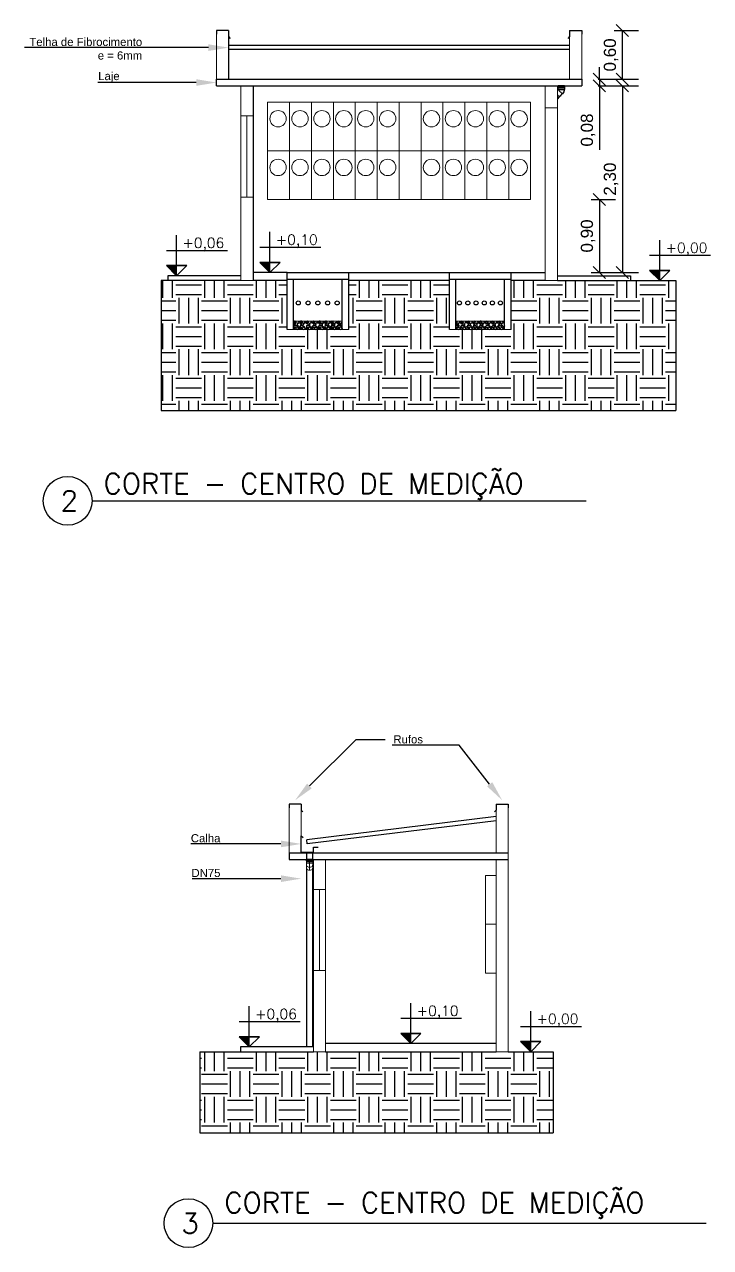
# Model space of a CAD drawing. Extents: x 0 to 11638, y -6007 to 0.
# Drawn here: x 10151.47 to 10159.92, y -5650.86 to -5635.79 of the extents above; entities that cross this region are included whole.
import ezdxf
from ezdxf import colors
from ezdxf.entities.mleader import LeaderData, LeaderLine
from ezdxf.math import Vec2, Vec3

# ---------------------------------------------------------------- set-up
doc = ezdxf.new("R2010")
doc.units = 0
doc.linetypes.add('DASHED', pattern=[0.25, 0.125, -0.125])
doc.layers.get('0').update_dxf_attribs({"linetype": 'CONTINUOUS'})
doc.layers.get('Defpoints').update_dxf_attribs({"linetype": 'CONTINUOUS'})
for name, color, linetype, lineweight in [('ARQ - Alvenaria Alta', 251, 'CONTINUOUS', 13), ('ARQ - Alvenaria Média-Baixa', 252, 'CONTINUOUS', 20), ('ARQ - Desnível', 8, 'CONTINUOUS', 20), ('ARQ - Esquadrias', 1, 'CONTINUOUS', 9), ('Elétrica', 30, 'CONTINUOUS', 20), ('Estrutural - Lajes', 6, 'CONTINUOUS', 30), ('Hidrossanitário - Água Pluvial', 4, 'CONTINUOUS', 9)]:
    doc.layers.add(name, color=color, linetype=linetype, lineweight=lineweight)
for name, color, linetype in [('ARQ - Cobertura', 253, 'CONTINUOUS'), ('ARQ - Cotas', 1, 'CONTINUOUS'), ('ARQ - Desnível Terreno', 14, 'CONTINUOUS')]:
    doc.layers.add(name, color=color, linetype=linetype)
doc.styles.add('ROMANS', font='romans.shx', dxfattribs={"height": 0.3})
doc.styles.get("Standard").update_dxf_attribs({"font": 'arial.ttf', "height": 0.15})
doc.dimstyles.get("Standard").update_dxf_attribs({"dimtxt": 0.1, "dimasz": 0.15, "dimexe": 0.2, "dimexo": 0.2, "dimgap": 0.05, "dimtad": 1, "dimzin": 0, "dimtxsty": 'STANDARD', "dimblk": 'OBLIQUE', "dimcen": 0.5, "dimclrd": 256, "dimclre": 256, "dimclrt": 256, "dimadec": 0, "dimazin": 0, "dimtfac": 1, "dimtmove": 0, "dimatfit": 3, "dimfxl": 0.1, "dimfxlon": 1, "dimtfillclr": 256, "dimtolj": 1, "dimtzin": 0, "dimlwd": -1, "dimarcsym": 0})
pattern_1 = [(228.0127875, (-194.143503, -10.485946), (-0.609600000048, -0.6857999999575), [0.0102516432, -1.0149145092]), (184.969741, (-194.150361, -10.4935662), (0.9143999996382, 0.0762000043409), [0.0175921416, -1.7416214668]), (132.5104471, (-194.167887, -10.49509), (0.7620000003218, -0.8381999997074), [0.0124044456, -1.2280416838]), (267.273689, (-194.197605, -10.5141402), (0.0762000001596, 1.523999999992), [0.0160201356, -1.58599312277]), (292.83365418, (-194.198367, -10.5301422), (-0.3810000000319, 0.9143999999867), [0.015709011, -1.55519423236]), (357.273689, (-194.192271, -10.5446202), (-1.523999999992, 0.0762000001596), [0.0160201356, -1.58599312277]), (37.69424047, (-194.176269, -10.5453822), (-0.9905999999561, -0.762000000057), [0.0211858098, -2.09739345943]), (72.25532837, (-194.159505, -10.5324282), (0.5334000001434, 1.6763999999544), [0.0200015856, -1.98015769806]), (121.42956562, (-194.153409, -10.5133782), (-0.6096000000865, 0.9905999999468), [0.01607439, -1.59136637096]), (175.2363583, (-194.161791, -10.499662), (0.838199999988, -0.0762000001317), [0.0183513984, -0.8992181085]), (222.3974378, (-194.180079, -10.4981382), (-0.91439999997074, -0.8382000000319), [0.0237323376, -2.34950317537]), (138.81407483, (-194.122167, -10.514902), (-0.533399999968, 0.457200000037), [0.0081001362, -0.80191697473]), (171.4692344, (-194.128263, -10.509568), (0.9906000000267, -0.1523999998271), [0.0154104594, -1.5256391699]), (225, (-194.143503, -10.50728), (0, -0.0762), [0.0107762802, -0.09698679325]), (203.19859051, (-194.148837, -10.498138), (0.38100000001, 0.152399999973), [0.0058032396, -0.57451867107]), (291.80140949, (-194.154171, -10.500424), (-0.076200000016, 0.228599999995), [0.0082069686, -0.4021425897]), (30.96375653, (-194.151123, -10.508044), (0.228600000006, 0.152399999992), [0.0133295898, -0.4309889446]), (161.56505118, (-194.139693, -10.501186), (0.152400000004, -0.07619999999), [0.0096386142, -0.2313269435]), (16.389540334, (-194.198367, -10.500424), (0.762, 0.2286), [0.01350264, -1.3367648002]), (70.34617594, (-194.185413, -10.496614), (-0.3048000000279, -0.8381999999901), [0.0113279682, -1.12146647035]), (293.19859051, (-194.139693, -10.485946), (-0.152399999973, 0.381000000011), [0.011606403, -0.56871550767]), (343.61045967, (-194.135121, -10.496614), (-0.762000000016, 0.2285999999467), [0.01350264, -1.3367648002]), (339.44395478, (-194.198367, -10.547668), (-0.381, 0.1524), [0.013021056, -0.6380320294]), (294.7751406, (-194.186175, -10.55224), (-0.3810000004535, 0.8381999997938), [0.0109101636, -1.0801078014]), (66.80140949, (-194.138931, -10.562146), (0.152399999976, 0.38100000001), [0.011606403, -0.56871550767]), (17.35402464, (-194.134359, -10.551478), (-0.9905999999803, -0.304800000064), [0.0127734822, -1.2645712794]), (69.44395478, (-194.176269, -10.562146), (-0.1524000000027, -0.380999999999), [0.006510528, -0.6445425574]), (101.30993247, (-194.143503, -10.562146), (-0.0762, 0.3048), [0.003885438, -0.38465984894]), (165.96375653, (-194.144265, -10.558336), (0.2286, -0.0762), [0.015709011, -0.29847163767]), (186.00900596, (-194.159505, -10.554526), (0.761999999996, 0.0762000000399), [0.01455801, -1.4412409459]), (303.69006753, (-194.151123, -10.514902), (-0.07620000001, 0.152399999995), [0.0109897164, -0.2637532908]), (353.15722659, (-194.145027, -10.5240462), (1.295400000008, -0.1523999999322), [0.0191867028, -1.89948027195]), (60.9453959, (-194.125977, -10.526332), (-0.3048000000084, -0.533399999995), [0.0078452472, -0.77668176954]), (90, (-194.12217, -10.519474), (-0.0762, 0.0762), [0.004572, -0.071628]), (120.25643716, (-194.161029, -10.55224), (0.3047999999627, -0.5334000000213), [0.0105860088, -1.0480182232]), (48.0127875, (-194.166363, -10.543096), (0.6096000000503, 0.6857999999553), [0.0205032864, -1.004662866]), (0, (-194.15265, -10.527856), (0.0762, 0.0762), [0.019812, -0.056388]), (325.3048465, (-194.132835, -10.527856), (0.7620000002886, -0.5333999995876), [0.0120482868, -1.1927795017]), (254.0546041, (-194.122929, -10.534714), (-0.076199999995, -0.304800000001), [0.0110948724, -0.54364950116]), (207.64597536, (-194.125977, -10.5453822), (-1.4478000000532, -0.7619999998989), [0.018064353, -1.7883739327]), (175.42607874, (-194.141979, -10.5537642), (-0.9906, 0.0762), [0.0191108838, -1.8919753937])]

# ---------------------------------------------------------------- blocks, each defined once
blk = doc.blocks.new('_Oblique')
at = {"layer": 'ARQ - Esquadrias', "color": 0, "lineweight": -2}
blk.add_line((-0.5, -0.5), (0.5, 0.5), dxfattribs=at)
blk = doc.blocks.new('*D1047')
at = {"layer": 'ARQ - Cotas', "lineweight": -2, "transparency": 16777216}
for p, q in [((10158.733, -5636.546), (10159.033, -5636.546)), ((10158.733, -5638.846), (10159.033, -5638.846))]:
    blk.add_line(p, q, dxfattribs=at)
at = {"layer": 'ARQ - Cotas', "transparency": 16777216}
blk.add_line((10158.833, -5636.546), (10158.833, -5638.846), dxfattribs=at)
at = {"layer": 'Defpoints', "color": 0, "lineweight": -2, "transparency": 16777216}
for p in [(10158.333, -5636.546), (10157.882, -5638.846), (10158.833, -5638.846)]:
    blk.add_point(p, dxfattribs=at)
at = {"layer": 'ARQ - Cotas', "transparency": 16777216, "xscale": 0.15, "yscale": 0.15, "zscale": 0.15}
for p, rotation in [((10158.833, -5636.546), 90), ((10158.833, -5638.846), 270)]:
    blk.add_blockref('_Oblique', p, dxfattribs=dict(at, rotation=rotation))
at = {"layer": 'ARQ - Cotas', "lineweight": -2, "transparency": 16777216, "insert": (10158.693, -5637.696), "char_height": 0.15, "attachment_point": 5, "rotation": 90}
blk.add_mtext('\\A1;2,30', dxfattribs=at)
blk = doc.blocks.new('*D1048')
at = {"layer": 'ARQ - Cotas', "lineweight": -2, "transparency": 16777216}
for p, q in [((10158.733, -5635.866), (10159.033, -5635.866)), ((10158.733, -5636.466), (10159.033, -5636.466))]:
    blk.add_line(p, q, dxfattribs=at)
at = {"layer": 'ARQ - Cotas', "transparency": 16777216}
blk.add_line((10158.833, -5636.466), (10158.833, -5635.866), dxfattribs=at)
at = {"layer": 'Defpoints', "color": 0, "lineweight": -2, "transparency": 16777216}
for p in [(10158.333, -5635.866), (10158.833, -5635.866), (10158.333, -5636.466)]:
    blk.add_point(p, dxfattribs=at)
at = {"layer": 'ARQ - Cotas', "transparency": 16777216, "xscale": 0.15, "yscale": 0.15, "zscale": 0.15}
for p, rotation in [((10158.833, -5635.866), 90), ((10158.833, -5636.466), 270)]:
    blk.add_blockref('_Oblique', p, dxfattribs=dict(at, rotation=rotation))
at = {"layer": 'ARQ - Cotas', "lineweight": -2, "transparency": 16777216, "insert": (10158.693, -5636.166), "char_height": 0.15, "attachment_point": 5, "rotation": 90}
blk.add_mtext('\\A1;0,60', dxfattribs=at)
blk = doc.blocks.new('*D1049')
at = {"layer": 'ARQ - Cotas', "transparency": 16777216}
for p, q in [((10158.55, -5636.466), (10158.55, -5636.316)), ((10158.55, -5636.466), (10158.55, -5636.546)), ((10158.55, -5636.546), (10158.55, -5637.336))]:
    blk.add_line(p, q, dxfattribs=at)
at = {"layer": 'ARQ - Cotas', "lineweight": -2, "transparency": 16777216}
for p, q in [((10158.533, -5636.466), (10158.75, -5636.466)), ((10158.533, -5636.546), (10158.75, -5636.546))]:
    blk.add_line(p, q, dxfattribs=at)
at = {"layer": 'Defpoints', "color": 0, "lineweight": -2, "transparency": 16777216}
for p in [(10158.333, -5636.466), (10158.333, -5636.546), (10158.55, -5636.546)]:
    blk.add_point(p, dxfattribs=at)
at = {"layer": 'ARQ - Cotas', "transparency": 16777216, "xscale": 0.15, "yscale": 0.15, "zscale": 0.15}
for p, rotation in [((10158.55, -5636.466), 270), ((10158.55, -5636.546), 90)]:
    blk.add_blockref('_Oblique', p, dxfattribs=dict(at, rotation=rotation))
at = {"layer": 'ARQ - Cotas', "lineweight": -2, "transparency": 16777216, "insert": (10158.41, -5637.091), "char_height": 0.15, "attachment_point": 5, "rotation": 90}
blk.add_mtext('\\A1;0,08', dxfattribs=at)
blk = doc.blocks.new('26210755_2D_LEFT')
for p, q in [((0, 61, 40), (0, 61, 0)), ((0, 61, 0), (0, 55, 0)), ((0, 61, -40), (0, 61, 0)), ((0, 61, 40), (0, 55, 40)), ((0, 61, -40), (0, 55, -40)), ((0, 55, 0), (0, 54, 0)), ((0, 55, 40), (0, 55, 0)), ((0, 55, -40), (0, 55, 0)), ((0, 55, -40), (0, 54, -44)), ((0, 55, 40), (0, 54, 44)), ((0, 54, 44), (0, 54, 0)), ((0, 54, 0), (0, 44, 0)), ((0, 54, -44), (0, 54, 0)), ((0, 54, 44), (0, 44, 44)), ((0, 54, -44), (0, 44, -44)), ((0, 44, -44), (0, 44, 0)), ((0, 44, 0), (0, 43, 0)), ((0, 44, 44), (0, 44, 0)), ((0, 43, -40), (0, 44, -44)), ((0, 43, 40), (0, 44, 44)), ((0, 43, 40), (0, 43, 0)), ((0, 43, 0), (0, 34, 0)), ((0, 43, -40), (0, 43, 0)), ((0, 43, 40), (0, 34, 40)), ((0, 43, -40), (0, 34, -40)), ((0, 34, -40), (0, 34, 0)), ((0, 34, 0), (0, 34, 0)), ((0, 34, 40), (0, 34, 0)), ((0, 34, 40), (0, 34, 0)), ((0, 34, 0), (0, 16, 0)), ((0, 34, -40), (0, 34, 0)), ((0, 34, -40), (0, 34, -40)), ((0, 34, 40), (0, 34, 40)), ((0, 34, 40), (0, 16, 40)), ((0, 34, -40), (0, 16, -40)), ((0, 16, -40), (0, 16, 0)), ((0, 16, 0), (0, 14, 0)), ((0, 16, 40), (0, 16, 0)), ((0, 14, -38), (0, 16, -40)), ((0, 14, 38), (0, 16, 40)), ((0, -49, -38), (0, -12, -38)), ((0, -12, 38), (0, -49, 38))]:
    blk.add_line(p, q)
at = {"extrusion": (1, 0, 0)}
for points, degree, knots in [([(0, 14, 0), (0, 14, -2), (0, 14, -6), (0, 14, -13), (0, 14, -18), (0, 14, -24), (0, 14, -28), (0, 14, -32), (0, 14, -35), (0, 14, -37), (0, 14, -38), (0, 14, -38), (0, 14, -38)], 3, [0, 0, 0, 0, 6.375909, 12.738395, 19.098862, 25.438224, 31.78174, 38.103708, 44.426141, 50.688957, 56.965338, 59.196132, 59.196132, 59.196132, 59.196132]), ([(0, 14, 38), (0, 14, 38), (0, 14, 38), (0, 14, 37), (0, 14, 35), (0, 14, 32), (0, 14, 29), (0, 14, 24), (0, 14, 19), (0, 14, 13), (0, 14, 6), (0, 14, 2), (0, 14, 0)], 3, [59.6038, 59.6038, 59.6038, 59.6038, 61.466065, 67.662963, 73.928161, 80.315674, 86.704161, 93.102824, 99.501144, 105.929802, 112.360299, 118.799122, 118.799122, 118.799122, 118.799122]), ([(0, -12, -38), (0, -8, -38), (0, -3, -38), (0, 2, -38), (0, 8, -38), (0, 13, -38), (0, 14, -38)], 1, [0, 0, 5.659561, 11.337109, 17.033466, 22.700281, 28.391819, 29.104071, 29.104071]), ([(0, 14, 38), (0, 9, 38), (0, 3, 38), (0, -2, 38), (0, -7, 38), (0, -11, 38), (0, -12, 38)], 1, [0, 0, 5.669409, 11.353308, 17.047994, 22.713964, 28.408301, 29.104045, 29.104045]), ([(0, -38, 0), (0, -38, -8), (0, -34, -24), (0, -23, -36), (0, -15, -38), (0, -12, -38)], 3, [0, 0, 0, 0, 23.329613, 46.654023, 58.313392, 58.313392, 58.313392, 58.313392]), ([(0, -12, 38), (0, -15, 38), (0, -23, 36), (0, -34, 24), (0, -38, 8), (0, -38, 0)], 3, [58.316872, 58.316872, 58.316872, 58.316872, 69.976241, 93.300651, 116.630264, 116.630264, 116.630264, 116.630264]), ([(0, -49, 38), (0, -51, 38), (0, -60, 36), (0, -72, 24), (0, -75, 8), (0, -75, 0)], 3, [58.326941, 58.326941, 58.326941, 58.326941, 69.992484, 93.322883, 116.653916, 116.653916, 116.653916, 116.653916]), ([(0, -75, 0), (0, -75, -8), (0, -72, -24), (0, -60, -36), (0, -51, -38), (0, -49, -38)], 3, [0, 0, 0, 0, 23.331032, 46.661432, 58.326974, 58.326974, 58.326974, 58.326974])]:
    blk.add_open_spline(points, degree=degree, knots=knots, dxfattribs=at)
blk.add_open_spline([(0, 14, 0), (0, 9, 0), (0, 0, 0), (0, -19, 0), (0, -31, 0), (0, -38, 0)], degree=3, knots=[0, 0, 0, 0, 13.994612, 28.714369, 57.858698, 57.858698, 57.858698, 57.858698])
blk.add_open_spline([(0, -38, 0), (0, -50, 0), (0, -63, 0), (0, -75, 0)], degree=3)
blk = doc.blocks.new('*D1059')
at = {"layer": 'ARQ - Cotas', "lineweight": -2, "transparency": 16777216}
for p, q in [((10158.45, -5637.946), (10158.75, -5637.946)), ((10158.45, -5638.846), (10158.75, -5638.846))]:
    blk.add_line(p, q, dxfattribs=at)
at = {"layer": 'ARQ - Cotas', "transparency": 16777216}
blk.add_line((10158.55, -5637.946), (10158.55, -5638.846), dxfattribs=at)
at = {"layer": 'Defpoints', "color": 0, "lineweight": -2, "transparency": 16777216}
for p in [(10156.083, -5637.946), (10156.083, -5638.846), (10158.55, -5638.846)]:
    blk.add_point(p, dxfattribs=at)
at = {"layer": 'ARQ - Cotas', "transparency": 16777216, "xscale": 0.15, "yscale": 0.15, "zscale": 0.15}
for p, rotation in [((10158.55, -5637.946), 90), ((10158.55, -5638.846), 270)]:
    blk.add_blockref('_Oblique', p, dxfattribs=dict(at, rotation=rotation))
at = {"layer": 'ARQ - Cotas', "lineweight": -2, "transparency": 16777216, "insert": (10158.41, -5638.396), "char_height": 0.15, "attachment_point": 5, "rotation": 90}
blk.add_mtext('\\A1;0,90', dxfattribs=at)

msp = doc.modelspace()

# ---------------------------------------------------------------- hatches: boundary and pattern name
at = {"layer": 'ARQ - Cotas', "lineweight": -2}
h = msp.add_hatch(color=256, dxfattribs=at)
h.dxf.hatch_style = 1
h.paths.add_polyline_path([(10153.342, -5638.761), (10153.217, -5638.761), (10153.342, -5638.886)])
h = msp.add_hatch(color=256, dxfattribs=at)
h.dxf.hatch_style = 1
h.paths.add_polyline_path([(10154.492, -5638.721), (10154.367, -5638.721), (10154.492, -5638.846)])
h = msp.add_hatch(color=256, dxfattribs=at)
h.dxf.hatch_style = 1
h.paths.add_polyline_path([(10159.294, -5638.821), (10159.169, -5638.821), (10159.294, -5638.946)])
h = msp.add_hatch(color=256, dxfattribs=at)
h.dxf.hatch_style = 1
h.paths.add_polyline_path([(10154.237, -5648.259), (10154.112, -5648.259), (10154.237, -5648.384)])
h = msp.add_hatch(color=256, dxfattribs=at)
h.dxf.hatch_style = 1
h.paths.add_polyline_path([(10156.227, -5648.219), (10156.102, -5648.219), (10156.227, -5648.344)])
h = msp.add_hatch(color=256, dxfattribs=at)
h.dxf.hatch_style = 1
h.paths.add_polyline_path([(10157.704, -5648.319), (10157.579, -5648.319), (10157.704, -5648.444)])
at = {"layer": 'ARQ - Desnível Terreno', "lineweight": -2}
h = msp.add_hatch(dxfattribs=at)
h.set_pattern_fill('EARTH', color=256, scale=0.05)
h.paths.add_polyline_path([(10159.492, -5638.946), (10158.032, -5638.946), (10157.882, -5638.946), (10157.463, -5638.946), (10157.463, -5639.546), (10156.703, -5639.546), (10156.703, -5638.946), (10155.462, -5638.946), (10155.462, -5639.546), (10154.702, -5639.546), (10154.702, -5638.946), (10154.283, -5638.946), (10154.133, -5638.946), (10153.15, -5638.946), (10153.15, -5640.546), (10159.492, -5640.546)])
h = msp.add_hatch(dxfattribs=at)
h.set_pattern_fill('GRAVEL', color=256, scale=0.003)
h.set_pattern_definition(pattern_1)
h.paths.add_polyline_path([(10155.382, -5639.446), (10154.782, -5639.446), (10154.782, -5639.546), (10155.382, -5639.546)])
h = msp.add_hatch(dxfattribs=at)
h.set_pattern_fill('GRAVEL', color=256, scale=0.003)
h.set_pattern_definition(pattern_1)
h.paths.add_polyline_path([(10157.383, -5639.446), (10156.783, -5639.446), (10156.783, -5639.546), (10157.383, -5639.546)])
h = msp.add_hatch(dxfattribs=at)
h.set_pattern_fill('EARTH', color=256, scale=0.05)
h.paths.add_polyline_path([(10157.982, -5648.444), (10157.427, -5648.444), (10157.277, -5648.444), (10155.177, -5648.444), (10155.027, -5648.444), (10153.627, -5648.444), (10153.627, -5649.444), (10157.982, -5649.444)])

# ---------------------------------------------------------------- linework, layer by layer
at = {"lineweight": -2}
for p, q in [((10152.3, -5641.658), (10158.386, -5641.658)), ((10153.788, -5650.555), (10159.864, -5650.555))]:
    msp.add_line(p, q, dxfattribs=at)
for centre in [(10152, -5641.658), (10153.488, -5650.555)]:
    msp.add_circle(centre, 0.3, dxfattribs=at)
at = {"layer": 'ARQ - Alvenaria Alta', "linetype": 'Continuous'}
for p, q in [((10153.833, -5635.866), (10153.833, -5636.466)), ((10153.833, -5635.866), (10153.983, -5635.866)), ((10153.833, -5635.866), (10153.983, -5635.866)), ((10153.983, -5635.866), (10153.833, -5635.866)), ((10158.183, -5635.866), (10158.183, -5636.466)), ((10158.183, -5635.866), (10158.333, -5635.866)), ((10158.183, -5635.866), (10158.333, -5635.866)), ((10158.333, -5635.866), (10158.333, -5636.466)), ((10154.133, -5636.546), (10154.133, -5638.946)), ((10157.882, -5636.546), (10157.882, -5638.946)), ((10158.032, -5636.546), (10158.032, -5638.946)), ((10154.133, -5638.946), (10154.283, -5638.946)), ((10157.882, -5638.946), (10158.032, -5638.946)), ((10154.727, -5645.394), (10154.727, -5645.994)), ((10154.727, -5645.394), (10154.877, -5645.394)), ((10154.877, -5645.394), (10154.727, -5645.394)), ((10154.877, -5645.394), (10154.877, -5645.994)), ((10157.277, -5645.394), (10157.277, -5645.994)), ((10157.277, -5645.394), (10157.427, -5645.394)), ((10157.427, -5645.394), (10157.427, -5648.444)), ((10155.027, -5646.074), (10155.027, -5648.444)), ((10155.177, -5646.074), (10155.177, -5648.444)), ((10157.277, -5646.074), (10157.277, -5648.444)), ((10155.027, -5648.444), (10155.177, -5648.444)), ((10157.277, -5648.444), (10157.427, -5648.444))]:
    msp.add_line(p, q, dxfattribs=at)
at = {"layer": 'ARQ - Alvenaria Alta', "lineweight": -2}
for p, q in [((10153.983, -5635.866), (10153.983, -5636.051)), ((10153.983, -5636.051), (10153.983, -5636.466)), ((10154.283, -5636.546), (10154.283, -5638.946))]:
    msp.add_line(p, q, dxfattribs=at)
at = {"layer": 'ARQ - Alvenaria Média-Baixa', "lineweight": -2}
for p, q in [((10154.702, -5639.546), (10154.702, -5638.846)), ((10154.702, -5638.846), (10155.462, -5638.846)), ((10155.462, -5639.546), (10155.462, -5638.846)), ((10156.703, -5639.546), (10156.703, -5638.846)), ((10156.703, -5638.846), (10157.463, -5638.846)), ((10157.463, -5639.546), (10157.463, -5638.846)), ((10154.702, -5638.926), (10155.462, -5638.926)), ((10154.782, -5639.546), (10154.782, -5638.926)), ((10155.382, -5639.546), (10155.382, -5638.926)), ((10156.703, -5638.926), (10157.463, -5638.926)), ((10156.783, -5639.546), (10156.783, -5638.926)), ((10157.383, -5639.546), (10157.383, -5638.926))]:
    msp.add_line(p, q, dxfattribs=at)
at = {"layer": 'ARQ - Alvenaria Média-Baixa', "linetype": 'Continuous'}
for p, q in [((10154.782, -5639.446), (10155.382, -5639.446)), ((10156.783, -5639.446), (10157.383, -5639.446)), ((10154.702, -5639.546), (10155.462, -5639.546)), ((10156.703, -5639.546), (10157.463, -5639.546))]:
    msp.add_line(p, q, dxfattribs=at)
at = {"layer": 'ARQ - Cobertura', "linetype": 'Continuous'}
for p, q in [((10158.183, -5636.05), (10153.983, -5636.05)), ((10158.183, -5636.1), (10153.983, -5636.1)), ((10157.277, -5645.547), (10154.946, -5645.834)), ((10157.277, -5645.598), (10154.952, -5645.884))]:
    msp.add_line(p, q, dxfattribs=at)
at = {"layer": 'ARQ - Cobertura', "lineweight": -2}
msp.add_line((10154.952, -5645.884), (10154.946, -5645.834), dxfattribs=at)
at = {"layer": 'ARQ - Cotas', "lineweight": -2}
for p, q in [((10153.342, -5638.511), (10153.342, -5638.386)), ((10154.492, -5638.471), (10154.492, -5638.346)), ((10153.342, -5638.636), (10153.342, -5638.511)), ((10154.367, -5638.533), (10155.117, -5638.533)), ((10154.492, -5638.596), (10154.492, -5638.471)), ((10159.294, -5638.571), (10159.294, -5638.446)), ((10153.217, -5638.573), (10153.967, -5638.573)), ((10153.342, -5638.761), (10153.342, -5638.636)), ((10154.492, -5638.721), (10154.492, -5638.596)), ((10159.169, -5638.633), (10159.919, -5638.633)), ((10159.294, -5638.696), (10159.294, -5638.571)), ((10159.294, -5638.821), (10159.294, -5638.696)), ((10153.467, -5638.761), (10153.217, -5638.761)), ((10153.217, -5638.761), (10153.342, -5638.886)), ((10153.342, -5638.886), (10153.342, -5638.761)), ((10153.342, -5638.761), (10153.467, -5638.761)), ((10153.467, -5638.761), (10153.342, -5638.886)), ((10154.617, -5638.721), (10154.367, -5638.721)), ((10154.367, -5638.721), (10154.492, -5638.846)), ((10154.492, -5638.846), (10154.492, -5638.721)), ((10154.492, -5638.721), (10154.617, -5638.721)), ((10154.617, -5638.721), (10154.492, -5638.846)), ((10159.419, -5638.821), (10159.169, -5638.821)), ((10159.169, -5638.821), (10159.294, -5638.946)), ((10159.294, -5638.946), (10159.294, -5638.821)), ((10159.294, -5638.821), (10159.419, -5638.821)), ((10159.419, -5638.821), (10159.294, -5638.946)), ((10154.237, -5648.009), (10154.237, -5647.884)), ((10156.227, -5647.969), (10156.227, -5647.844)), ((10154.237, -5648.134), (10154.237, -5648.009)), ((10156.102, -5648.031), (10156.852, -5648.031)), ((10156.227, -5648.094), (10156.227, -5647.969)), ((10157.704, -5648.069), (10157.704, -5647.944)), ((10154.112, -5648.071), (10154.862, -5648.071)), ((10154.237, -5648.259), (10154.237, -5648.134)), ((10156.227, -5648.219), (10156.227, -5648.094)), ((10157.579, -5648.131), (10158.329, -5648.131)), ((10157.704, -5648.194), (10157.704, -5648.069)), ((10154.362, -5648.259), (10154.112, -5648.259)), ((10154.112, -5648.259), (10154.237, -5648.384)), ((10154.237, -5648.384), (10154.237, -5648.259)), ((10154.237, -5648.259), (10154.362, -5648.259)), ((10154.362, -5648.259), (10154.237, -5648.384)), ((10156.352, -5648.219), (10156.102, -5648.219)), ((10156.102, -5648.219), (10156.227, -5648.344)), ((10156.227, -5648.344), (10156.227, -5648.219)), ((10156.227, -5648.219), (10156.352, -5648.219)), ((10156.352, -5648.219), (10156.227, -5648.344)), ((10157.829, -5648.319), (10157.579, -5648.319)), ((10157.579, -5648.319), (10157.704, -5648.444)), ((10157.704, -5648.319), (10157.704, -5648.194)), ((10157.704, -5648.444), (10157.704, -5648.319)), ((10157.704, -5648.319), (10157.829, -5648.319)), ((10157.829, -5648.319), (10157.704, -5648.444))]:
    msp.add_line(p, q, dxfattribs=at)
at = {"layer": 'ARQ - Desnível', "lineweight": -2}
for p, q in [((10154.702, -5638.846), (10154.283, -5638.846)), ((10155.462, -5638.846), (10156.703, -5638.846)), ((10157.463, -5638.846), (10157.882, -5638.846)), ((10154.133, -5638.886), (10153.233, -5638.886)), ((10153.233, -5638.886), (10153.233, -5638.946)), ((10158.033, -5638.886), (10158.933, -5638.886)), ((10158.933, -5638.886), (10158.933, -5638.946)), ((10155.027, -5648.384), (10154.127, -5648.384)), ((10154.127, -5648.384), (10154.127, -5648.444)), ((10157.277, -5648.344), (10155.177, -5648.344))]:
    msp.add_line(p, q, dxfattribs=at)
at = {"layer": 'ARQ - Desnível Terreno', "lineweight": -2}
for p, q in [((10154.133, -5638.946), (10153.15, -5638.946)), ((10153.15, -5638.946), (10153.15, -5640.546)), ((10154.702, -5638.946), (10154.283, -5638.946)), ((10156.703, -5638.946), (10155.462, -5638.946)), ((10157.882, -5638.946), (10157.463, -5638.946)), ((10158.032, -5638.946), (10159.492, -5638.946)), ((10159.492, -5638.946), (10159.492, -5640.546)), ((10153.15, -5640.546), (10159.492, -5640.546)), ((10153.627, -5648.444), (10153.627, -5649.444)), ((10153.627, -5648.444), (10155.027, -5648.444)), ((10155.177, -5648.444), (10157.277, -5648.444)), ((10157.427, -5648.444), (10157.982, -5648.444)), ((10157.982, -5648.444), (10157.982, -5649.444)), ((10153.627, -5649.444), (10157.982, -5649.444))]:
    msp.add_line(p, q, dxfattribs=at)
at = {"layer": 'ARQ - Esquadrias', "linetype": 'Continuous'}
for p, q in [((10158.032, -5636.816), (10157.882, -5636.816)), ((10154.283, -5636.916), (10154.133, -5636.916)), ((10154.208, -5636.916), (10154.208, -5637.916)), ((10154.283, -5637.916), (10154.133, -5637.916)), ((10155.177, -5646.444), (10155.027, -5646.444)), ((10155.102, -5646.444), (10155.102, -5647.444)), ((10155.177, -5647.444), (10155.027, -5647.444))]:
    msp.add_line(p, q, dxfattribs=at)
at = {"layer": 'Elétrica', "linetype": 'Continuous'}
for p, q in [((10154.463, -5636.746), (10157.703, -5636.746)), ((10154.463, -5636.746), (10154.463, -5637.946)), ((10154.733, -5636.746), (10154.733, -5637.946)), ((10155.003, -5636.746), (10155.003, -5637.946)), ((10155.273, -5636.746), (10155.273, -5637.946)), ((10155.543, -5636.746), (10155.543, -5637.946)), ((10155.813, -5636.746), (10155.813, -5637.946)), ((10156.083, -5636.746), (10156.083, -5637.946)), ((10156.353, -5636.746), (10156.353, -5637.946)), ((10156.623, -5636.746), (10156.623, -5637.946)), ((10156.893, -5636.746), (10156.893, -5637.946)), ((10157.163, -5636.746), (10157.163, -5637.946)), ((10157.433, -5636.746), (10157.433, -5637.946)), ((10157.703, -5636.746), (10157.703, -5637.946)), ((10154.463, -5637.346), (10157.703, -5637.346)), ((10154.463, -5637.946), (10157.703, -5637.946)), ((10157.147, -5646.274), (10157.147, -5647.474)), ((10157.147, -5646.274), (10157.277, -5646.274)), ((10157.147, -5646.874), (10157.277, -5646.874)), ((10157.147, -5647.474), (10157.277, -5647.474))]:
    msp.add_line(p, q, dxfattribs=at)
for centre in [(10154.592, -5636.952), (10154.862, -5636.952), (10155.132, -5636.952), (10155.402, -5636.952), (10155.672, -5636.952), (10155.942, -5636.952), (10156.482, -5636.952), (10156.752, -5636.952), (10157.022, -5636.952), (10157.292, -5636.952), (10157.562, -5636.952), (10154.592, -5637.552), (10154.862, -5637.552), (10155.132, -5637.552), (10155.402, -5637.552), (10155.672, -5637.552), (10155.942, -5637.552), (10156.482, -5637.552), (10156.752, -5637.552), (10157.022, -5637.552), (10157.292, -5637.552), (10157.562, -5637.552)]:
    msp.add_circle(centre, 0.101, dxfattribs=at)
at = {"layer": 'Elétrica', "lineweight": -2}
for centre in [(10154.841, -5639.221), (10154.962, -5639.221), (10155.082, -5639.221), (10155.202, -5639.221), (10155.32, -5639.221), (10156.826, -5639.221), (10156.929, -5639.221), (10157.031, -5639.221), (10157.132, -5639.221), (10157.232, -5639.221), (10157.331, -5639.221)]:
    msp.add_circle(centre, 0.025, dxfattribs=at)
at = {"layer": 'Estrutural - Lajes', "linetype": 'Continuous'}
for p, q in [((10153.833, -5636.466), (10158.333, -5636.466)), ((10153.833, -5636.546), (10158.333, -5636.546)), ((10158.333, -5636.466), (10158.333, -5636.546)), ((10154.727, -5645.994), (10157.427, -5645.994)), ((10154.727, -5645.994), (10154.727, -5646.074)), ((10154.727, -5646.074), (10157.427, -5646.074))]:
    msp.add_line(p, q, dxfattribs=at)
at = {"layer": 'Estrutural - Lajes', "lineweight": -2}
msp.add_line((10153.833, -5636.546), (10153.833, -5636.466), dxfattribs=at)
at = {"layer": 'Hidrossanitário - Água Pluvial', "lineweight": -2}
for p, q in [((10153.983, -5635.866), (10153.833, -5635.866)), ((10153.833, -5635.866), (10153.833, -5635.911)), ((10153.983, -5635.866), (10153.982, -5635.941)), ((10153.982, -5635.941), (10154.003, -5635.962)), ((10158.183, -5635.941), (10158.162, -5635.962)), ((10158.183, -5635.866), (10158.333, -5635.866)), ((10158.183, -5635.866), (10158.183, -5635.941)), ((10158.333, -5635.866), (10158.333, -5635.911)), ((10158.038, -5636.551), (10158.034, -5636.552)), ((10158.034, -5636.552), (10158.122, -5636.552)), ((10158.034, -5636.552), (10158.034, -5636.563)), ((10158.034, -5636.563), (10158.122, -5636.563)), ((10158.034, -5636.563), (10158.038, -5636.563)), ((10158.038, -5636.546), (10158.118, -5636.546)), ((10158.038, -5636.546), (10158.038, -5636.551)), ((10158.038, -5636.551), (10158.118, -5636.551)), ((10158.038, -5636.563), (10158.118, -5636.563)), ((10158.038, -5636.563), (10158.038, -5636.572)), ((10158.038, -5636.572), (10158.118, -5636.572)), ((10158.038, -5636.572), (10158.039, -5636.573)), ((10158.039, -5636.573), (10158.118, -5636.573)), ((10158.039, -5636.573), (10158.039, -5636.59)), ((10158.039, -5636.59), (10158.118, -5636.59)), ((10158.039, -5636.59), (10158.04, -5636.592)), ((10158.118, -5636.546), (10158.043, -5636.546)), ((10158.118, -5636.59), (10158.116, -5636.592)), ((10158.118, -5636.546), (10158.118, -5636.551)), ((10158.118, -5636.551), (10158.122, -5636.552)), ((10158.122, -5636.563), (10158.118, -5636.563)), ((10158.118, -5636.563), (10158.118, -5636.572)), ((10158.118, -5636.572), (10158.118, -5636.573)), ((10158.118, -5636.573), (10158.118, -5636.59)), ((10158.122, -5636.552), (10158.122, -5636.563)), ((10158.056, -5636.682), (10158.032, -5636.705)), ((10154.877, -5645.394), (10154.727, -5645.394)), ((10154.727, -5645.394), (10154.728, -5645.439)), ((10154.877, -5645.394), (10154.877, -5645.469)), ((10154.877, -5645.469), (10154.898, -5645.49)), ((10157.278, -5645.469), (10157.257, -5645.49)), ((10157.277, -5645.394), (10157.427, -5645.394)), ((10157.277, -5645.394), (10157.278, -5645.469)), ((10157.427, -5645.394), (10157.427, -5645.439)), ((10154.877, -5645.984), (10154.877, -5645.784)), ((10154.877, -5645.784), (10154.899, -5645.805)), ((10155.027, -5645.984), (10155.027, -5645.924)), ((10155.027, -5645.924), (10155.087, -5645.924)), ((10154.877, -5645.984), (10155.027, -5645.984)), ((10154.942, -5645.994), (10154.942, -5645.984)), ((10155.017, -5645.994), (10155.017, -5645.984)), ((10154.942, -5646.187), (10154.942, -5648.384)), ((10155.017, -5646.186), (10155.017, -5648.384))]:
    msp.add_line(p, q, dxfattribs=at)
at = {"layer": 'Hidrossanitário - Água Pluvial', "linetype": 'DASHED', "lineweight": -2, "ltscale": 0.15}
for p, q in [((10154.942, -5645.994), (10154.942, -5646.074)), ((10155.017, -5645.994), (10155.017, -5646.074))]:
    msp.add_line(p, q, dxfattribs=at)
at = {"layer": 'Hidrossanitário - Água Pluvial', "lineweight": -2}
for points in [[(10158.039, -5636.592), (10158.037, -5636.594), (10158.035, -5636.597), (10158.032, -5636.599)], [(10158.04, -5636.592), (10158.039, -5636.592), (10158.039, -5636.592), (10158.039, -5636.592)], [(10158.094, -5636.644), (10158.081, -5636.657), (10158.069, -5636.669), (10158.056, -5636.682)]]:
    msp.add_open_spline(points, degree=3, dxfattribs=at)
for points, knots in [([(10158.039, -5636.592), (10158.039, -5636.592), (10158.043, -5636.596), (10158.057, -5636.61), (10158.075, -5636.627), (10158.09, -5636.641), (10158.094, -5636.644), (10158.094, -5636.644)], [0, 0, 0, 0, 23.329597, 46.654002, 69.976241, 93.300651, 116.630264, 116.630264, 116.630264, 116.630264]), ([(10158.04, -5636.592), (10158.04, -5636.592), (10158.04, -5636.592), (10158.04, -5636.592), (10158.041, -5636.592), (10158.042, -5636.592), (10158.043, -5636.592), (10158.045, -5636.592), (10158.046, -5636.592), (10158.048, -5636.592), (10158.05, -5636.592), (10158.053, -5636.592), (10158.055, -5636.592), (10158.059, -5636.592), (10158.063, -5636.592), (10158.068, -5636.592), (10158.074, -5636.592), (10158.08, -5636.592), (10158.086, -5636.592), (10158.092, -5636.592), (10158.098, -5636.592), (10158.103, -5636.592), (10158.108, -5636.592), (10158.111, -5636.592), (10158.114, -5636.592), (10158.115, -5636.592), (10158.116, -5636.592), (10158.116, -5636.592)], [0, 0, 0, 0, 3.127522, 6.261151, 9.394099, 12.516849, 15.632716, 18.754696, 21.883505, 24.992115, 28.148378, 31.478955, 35.107296, 39.181026, 43.856037, 49.244975, 55.270747, 61.466065, 67.662963, 73.928161, 80.315674, 86.704161, 93.102824, 99.501144, 105.929802, 112.360299, 118.799122, 118.799122, 118.799122, 118.799122]), ([(10158.032, -5636.658), (10158.034, -5636.66), (10158.042, -5636.667), (10158.053, -5636.678), (10158.056, -5636.682), (10158.056, -5636.682)], [62.368782, 62.368782, 62.368782, 62.368782, 69.992484, 93.322883, 116.653916, 116.653916, 116.653916, 116.653916]), ([(10158.116, -5636.592), (10158.116, -5636.597), (10158.115, -5636.607), (10158.109, -5636.625), (10158.1, -5636.638), (10158.094, -5636.644)], [0, 0, 0, 0, 13.994612, 28.714369, 57.858698, 57.858698, 57.858698, 57.858698])]:
    msp.add_open_spline(points, degree=3, knots=knots, dxfattribs=at)

# ---------------------------------------------------------------- block references
at = {"layer": 'Hidrossanitário - Água Pluvial', "lineweight": -2, "extrusion": (1, 0, -3.2051e-09), "xscale": 0.001, "yscale": 0.001, "zscale": 0.001, "rotation": 270}
msp.add_blockref('26210755_2D_LEFT', (-5646.134, 0, 10154.98), dxfattribs=at)

# ---------------------------------------------------------------- texts
at = {"lineweight": -2, "char_height": 0.25, "attachment_point": 1, "style": 'ROMANS'}
for s, width, insert in [('CORTE - CENTRO DE MEDIÇÃO', 7.57034, (10152.442, -5641.32)), ('2', 0.39382, (10151.914, -5641.533)), ('CORTE - CENTRO DE MEDIÇÃO', 7.57034, (10153.93, -5650.176)), ('3', 0.39382, (10153.402, -5650.431))]:
    msp.add_mtext_dynamic_manual_height_columns(s, width=width, gutter_width=750, heights=[0], dxfattribs=dict(at, insert=insert))
at = {"layer": 'ARQ - Cotas', "lineweight": -2, "char_height": 0.125, "attachment_point": 1, "style": 'ROMANS'}
for s, insert in [('+0,10', (10154.565, -5638.379)), ('+0,06', (10153.415, -5638.419)), ('+0,00', (10159.366, -5638.479)), ('+0,10', (10156.3, -5647.877)), ('+0,06', (10154.31, -5647.917)), ('+0,00', (10157.777, -5647.977))]:
    msp.add_mtext_dynamic_manual_height_columns(s, width=1.32789, gutter_width=750, heights=[0], dxfattribs=dict(at, insert=insert))

# ---------------------------------------------------------------- dimensions: what is measured, and where the dimension line sits
at = {"layer": 'ARQ - Cotas', "lineweight": -2}
for base, p1, p2, picture, middle in [((10158.833, -5635.866), (10158.333, -5636.466), (10158.333, -5635.866), '*D1048', (10158.693, -5636.166)), ((10158.55, -5636.546), (10158.333, -5636.466), (10158.333, -5636.546), '*D1049', (10158.41, -5637.091)), ((10158.833, -5638.846), (10158.333, -5636.546), (10157.882, -5638.846), '*D1047', (10158.693, -5637.696)), ((10158.55, -5638.846), (10156.083, -5637.946), (10156.083, -5638.846), '*D1059', (10158.41, -5638.396))]:
    dim = msp.add_linear_dim(base=base, p1=p1, p2=p2, angle=90, dimstyle='STANDARD', dxfattribs=at)
    dim.commit()
    dim.dimension.update_dxf_attribs({"geometry": picture, "text_midpoint": middle})

# ---------------------------------------------------------------- leaders
ml = msp.add_multileader_mtext('Standard', dxfattribs=at)
ml.set_content('Telha de Fibrocimento\\Pe = 6mm', color=256, style='STANDARD')
ml.set_leader_properties(color=256, linetype='BYLAYER', lineweight=-1)
ml.build(insert=Vec2(0, 0))
ml.multileader.update_dxf_attribs({"text_right_attachment_type": 6, "dogleg_length": 0.36, "arrow_head_size": 0.25})
ctx = ml.context
ctx.base_point, ctx.char_height, ctx.arrow_head_size, ctx.landing_gap_size, ctx.plane_origin = Vec3(10151.437, -5636.007), 0.1, 0.25, 0.1, Vec3(10153.983, -5636.076)
ctx.right_attachment, ctx.text_align_type = 6, 2
notes = []
notes.append((ctx, [(0, (1, 1, 0), (10153.378, -5636.076), (-1, 0), 0.36, [(0, [(10153.983, -5636.076)], 0, [])])]))
ctx.mtext.insert, ctx.mtext.alignment, ctx.mtext.flow_direction = Vec3(10152.918, -5635.956), 3, 5
ml = msp.add_multileader_mtext('Standard', dxfattribs=at)
ml.set_content('Laje', color=256, style='STANDARD')
ml.set_leader_properties(color=256, linetype='BYLAYER', lineweight=-1)
ml.build(insert=Vec2(0, 0))
ml.multileader.update_dxf_attribs({"text_right_attachment_type": 6, "dogleg_length": 0.36, "arrow_head_size": 0.25})
ctx = ml.context
ctx.base_point, ctx.char_height, ctx.arrow_head_size, ctx.landing_gap_size, ctx.plane_origin = Vec3(10152.292, -5636.441), 0.1, 0.25, 0.1, Vec3(10153.833, -5636.506)
ctx.right_attachment, ctx.text_align_type = 6, 2
notes.append((ctx, [(0, (1, 1, 0), (10153.1, -5636.506), (-1, 0), 0.36, [(0, [(10153.833, -5636.506)], 0, [])])]))
ctx.mtext.insert, ctx.mtext.alignment, ctx.mtext.flow_direction = Vec3(10152.64, -5636.376), 3, 5
ml = msp.add_multileader_mtext('Standard', dxfattribs=at)
ml.set_content('Rufos', color=256, style='STANDARD')
ml.set_leader_properties(color=256, linetype='BYLAYER', lineweight=-1)
ml.build(insert=Vec2(0, 0))
ml.multileader.update_dxf_attribs({"text_right_attachment_type": 6, "dogleg_length": 0.36, "arrow_head_size": 0.25})
ctx = ml.context
ctx.base_point, ctx.char_height, ctx.arrow_head_size, ctx.landing_gap_size, ctx.plane_origin = Vec3(10155.912, -5644.596), 0.1, 0.25, 0.1, Vec3(10154.802, -5645.346)
ctx.right_attachment = 6
notes.append((ctx, [(0, (1, 1, 0), (10155.552, -5644.596), (1, 0), 0.36, [(0, [(10154.802, -5645.346)], 0, [])]), (1, (1, 1, 0), (10156.821, -5644.666), (-1, 0), 0.36, [(1, [(10157.352, -5645.346)], 0, [])])]))
ctx.mtext.insert, ctx.mtext.flow_direction = Vec3(10156.012, -5644.546), 5
ml = msp.add_multileader_mtext('Standard', dxfattribs=at)
ml.set_content('Calha', color=256, style='STANDARD')
ml.set_leader_properties(color=256, linetype='BYLAYER', lineweight=-1)
ml.build(insert=Vec2(0, 0))
ml.multileader.update_dxf_attribs({"text_right_attachment_type": 6, "dogleg_length": 0.36, "arrow_head_size": 0.25})
ctx = ml.context
ctx.base_point, ctx.char_height, ctx.arrow_head_size, ctx.landing_gap_size, ctx.plane_origin = Vec3(10153.429, -5645.814), 0.1, 0.25, 0.1, Vec3(10154.877, -5645.884)
ctx.right_attachment, ctx.text_align_type = 6, 2
notes.append((ctx, [(0, (1, 1, 0), (10154.342, -5645.884), (-1, 0), 0.36, [(0, [(10154.877, -5645.884)], 0, [])])]))
ctx.mtext.insert, ctx.mtext.alignment, ctx.mtext.flow_direction = Vec3(10153.882, -5645.764), 3, 5
ml = msp.add_multileader_mtext('Standard', dxfattribs=at)
ml.set_content('DN75', color=256, style='STANDARD')
ml.set_leader_properties(color=256, linetype='BYLAYER', lineweight=-1)
ml.build(insert=Vec2(0, 0))
ml.multileader.update_dxf_attribs({"text_right_attachment_type": 6, "dogleg_length": 0.36, "arrow_head_size": 0.25})
ctx = ml.context
ctx.base_point, ctx.char_height, ctx.arrow_head_size, ctx.landing_gap_size, ctx.plane_origin = Vec3(10153.441, -5646.243), 0.1, 0.25, 0.1, Vec3(10154.877, -5646.312)
ctx.right_attachment, ctx.text_align_type = 6, 2
notes.append((ctx, [(0, (1, 1, 0), (10154.342, -5646.312), (-1, 0), 0.36, [(0, [(10154.877, -5646.312)], 0, [])])]))
ctx.mtext.insert, ctx.mtext.alignment, ctx.mtext.flow_direction = Vec3(10153.882, -5646.192), 3, 5
for ctx, leaders in notes:
    for number, flags, end, landing, length, lines in leaders:
        leader = LeaderData()
        leader.index, (leader.has_last_leader_line, leader.has_dogleg_vector, leader.attachment_direction) = number, flags
        leader.last_leader_point, leader.dogleg_vector, leader.dogleg_length = Vec3(end), Vec3(landing), length
        for number, points, colour, breaks in lines:
            line = LeaderLine()
            line.index, line.vertices, line.color, line.breaks = number, Vec3.list(points), colors.encode_raw_color(colour), breaks
            leader.lines.append(line)
        ctx.leaders.append(leader)

doc.saveas('drawing.dxf')
